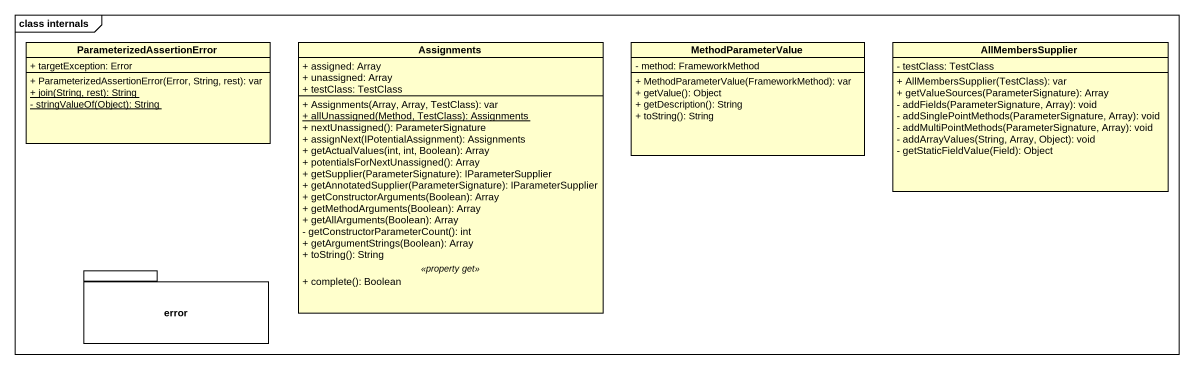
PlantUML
@startuml
mainframe class internals
hide circle
hide empty members
skinparam classAttributeIconSize 0
class ParameterizedAssertionError {
  + targetException: Error
  + ParameterizedAssertionError(Error, String, rest): var
  {static} + join(String, rest): String
  {static} - stringValueOf(Object): String
}
class Assignments {
  + assigned: Array
  + unassigned: Array
  + testClass: TestClass
  --
  + Assignments(Array, Array, TestClass): var
  {static} + allUnassigned(Method, TestClass): Assignments
  + nextUnassigned(): ParameterSignature
  + assignNext(IPotentialAssignment): Assignments
  + getActualValues(int, int, Boolean): Array
  + potentialsForNextUnassigned(): Array
  + getSupplier(ParameterSignature): IParameterSupplier
  + getAnnotatedSupplier(ParameterSignature): IParameterSupplier
  + getConstructorArguments(Boolean): Array
  + getMethodArguments(Boolean): Array
  + getAllArguments(Boolean): Array
  - getConstructorParameterCount(): int
  + getArgumentStrings(Boolean): Array
  + toString(): String
  .. <<property get>> ..
  + complete(): Boolean
}
class MethodParameterValue {
  - method: FrameworkMethod
  + MethodParameterValue(FrameworkMethod): var
  + getValue(): Object
  + getDescription(): String
  + toString(): String
}
class AllMembersSupplier {
  - testClass: TestClass
  + AllMembersSupplier(TestClass): var
  + getValueSources(ParameterSignature): Array
  - addFields(ParameterSignature, Array): void
  - addSinglePointMethods(ParameterSignature, Array): void
  - addMultiPointMethods(ParameterSignature, Array): void
  - addArrayValues(String, Array, Object): void
  - getStaticFieldValue(Field): Object
}
package error {
}
@enduml
